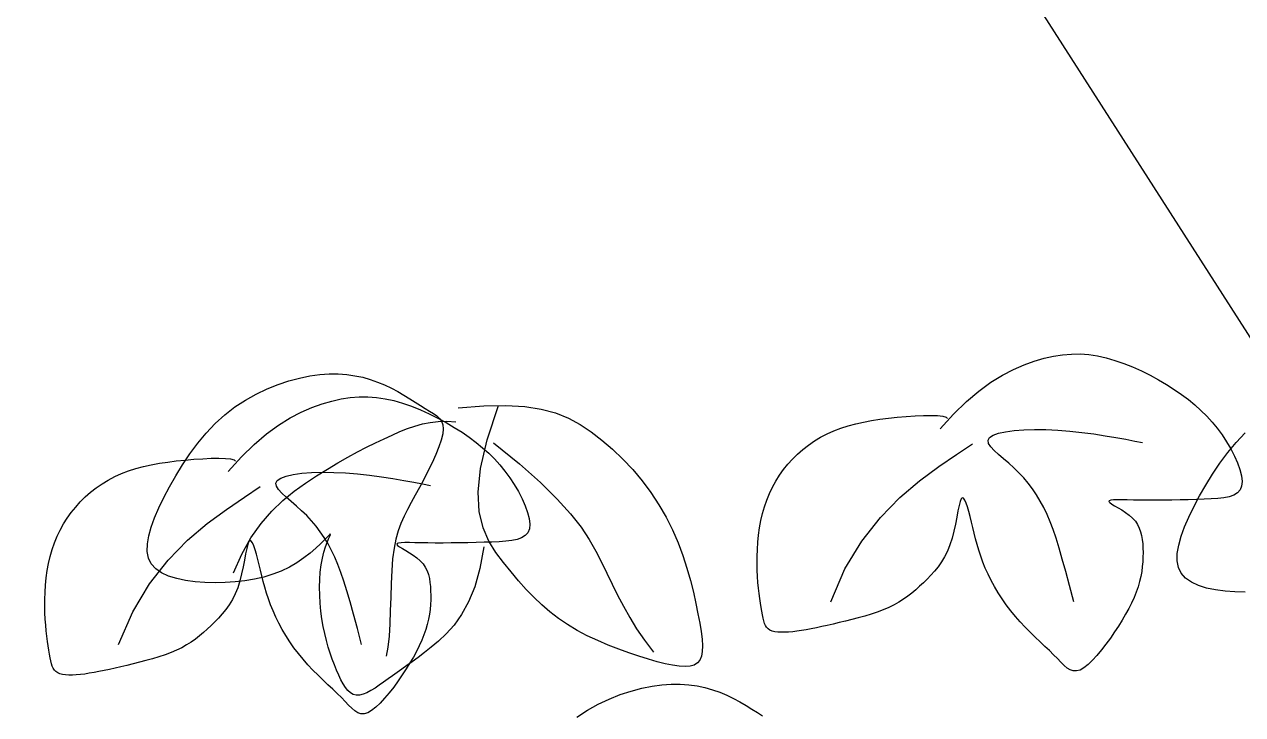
# Model space of a CAD drawing. Extents: x -1568 to -728, y -1287 to -990.
# Drawn here: x -919.657 to -916.844, y -1146.387 to -1144.794 of the extents above; entities that cross this region are included whole.
import ezdxf

# ---------------------------------------------------------------- set-up
doc = ezdxf.new("R2010")
doc.units = 0
doc.header["$LTSCALE"] = 5
doc.layers.get('0').update_dxf_attribs({"linetype": 'CONTINUOUS'})
doc.layers.add('LH', color=94, linetype='CONTINUOUS')
doc.layers.add('尺寸标注', color=2, linetype='CONTINUOUS')

# ---------------------------------------------------------------- blocks, each defined once
blk = doc.blocks.new('15')
at = {"layer": 'LH', "color": 38}
for p, q in [((0.2393, 2.2432), (0.2556, 2.2502)), ((0.2556, 2.2502), (0.2713, 2.2558)), ((0.2713, 2.2558), (0.2863, 2.2603)), ((0.2863, 2.2603), (0.3008, 2.2635)), ((0.3008, 2.2635), (0.3148, 2.2657)), ((0.3148, 2.2657), (0.3284, 2.2668)), ((0.3284, 2.2668), (0.3418, 2.2669)), ((0.3418, 2.2669), (0.3551, 2.2659)), ((0.3551, 2.2659), (0.3684, 2.2639)), ((0.3684, 2.2639), (0.3818, 2.261)), ((0.3818, 2.261), (0.3954, 2.2571)), ((0.3954, 2.2571), (0.409, 2.2524)), ((0.409, 2.2524), (0.4227, 2.2469)), ((-0.8594, 2.2299), (-0.8435, 2.2331)), ((-0.8435, 2.2331), (-0.8284, 2.2351)), ((-0.8284, 2.2351), (-0.8139, 2.2361)), ((-0.8139, 2.2361), (-0.8001, 2.2362)), ((-0.8001, 2.2362), (-0.7869, 2.2353)), ((-0.7869, 2.2353), (-0.7743, 2.2335)), ((-0.7743, 2.2335), (-0.7622, 2.231)), ((0.2045, 2.2233), (0.2222, 2.2343)), ((0.2222, 2.2343), (0.2393, 2.2432)), ((0.4227, 2.2469), (0.4362, 2.2409)), ((0.4362, 2.2409), (0.4495, 2.2342)), ((0.4495, 2.2342), (0.4624, 2.2272)), ((-0.9263, 2.2053), (-0.9095, 2.2133)), ((-0.9095, 2.2133), (-0.8926, 2.2201)), ((-0.8926, 2.2201), (-0.8758, 2.2256)), ((-0.8758, 2.2256), (-0.8594, 2.2299)), ((-0.7622, 2.231), (-0.7506, 2.2277)), ((-0.7506, 2.2277), (-0.7394, 2.2237)), ((-0.7394, 2.2237), (-0.7286, 2.2192)), ((-0.7286, 2.2192), (-0.7182, 2.2142)), ((-0.7182, 2.2142), (-0.7083, 2.2089)), ((0.1861, 2.2099), (0.2045, 2.2233)), ((0.4624, 2.2272), (0.4749, 2.2198)), ((0.4749, 2.2198), (0.4868, 2.2122)), ((-0.9591, 2.1853), (-0.9429, 2.196)), ((-0.9429, 2.196), (-0.9263, 2.2053)), ((-0.7083, 2.2089), (-0.6988, 2.2034)), ((-0.6988, 2.2034), (-0.6898, 2.1979)), ((-0.6898, 2.1979), (-0.6813, 2.1926)), ((0.167, 2.1937), (0.1861, 2.2099)), ((0.4868, 2.2122), (0.498, 2.2045)), ((0.498, 2.2045), (0.5086, 2.1966)), ((0.5086, 2.1966), (0.5185, 2.1884)), ((-0.9746, 2.1732), (-0.9591, 2.1853)), ((-0.6813, 2.1926), (-0.6734, 2.1876)), ((-0.6734, 2.1876), (-0.6661, 2.183)), ((-0.6661, 2.183), (-0.6593, 2.179)), ((-0.6593, 2.179), (-0.6533, 2.1753)), ((-0.6533, 2.1753), (-0.6481, 2.1717)), ((-0.6155, 2.1839), (-0.576, 2.1871)), ((-0.576, 2.1871), (-0.542, 2.1878)), ((-0.5708, 2.1347), (-0.5531, 2.1874)), ((-0.542, 2.1878), (-0.5127, 2.1861)), ((-0.5127, 2.1861), (-0.4874, 2.1821)), ((-0.4874, 2.1821), (-0.4653, 2.1761)), ((-0.4653, 2.1761), (-0.4457, 2.1682)), ((0.1472, 2.1744), (0.167, 2.1937)), ((0.5185, 2.1884), (0.5279, 2.18)), ((0.5279, 2.18), (0.5367, 2.1712)), ((-1.0031, 2.145), (-0.9893, 2.1597)), ((-0.9893, 2.1597), (-0.9746, 2.1732)), ((-0.6819, 2.156), (-0.6704, 2.1592)), ((-0.6704, 2.1592), (-0.6585, 2.1615)), ((-0.6585, 2.1615), (-0.6461, 2.1629)), ((-0.6481, 2.1717), (-0.6439, 2.1677)), ((-0.6461, 2.1629), (-0.633, 2.1633)), ((-0.6439, 2.1677), (-0.6408, 2.1633)), ((-0.6408, 2.1633), (-0.6388, 2.158)), ((-0.6388, 2.158), (-0.6382, 2.1516)), ((-0.633, 2.1633), (-0.6189, 2.1624)), ((-0.4457, 2.1682), (-0.4278, 2.1585)), ((-0.4278, 2.1585), (-0.4108, 2.1472)), ((-0.0263, 2.1528), (-0.0151, 2.1564)), ((-0.0151, 2.1564), (-0.0034, 2.1595)), ((-0.0034, 2.1595), (0.0086, 2.1622)), ((0.0086, 2.1622), (0.021, 2.1645)), ((0.021, 2.1645), (0.0338, 2.1664)), ((0.0338, 2.1664), (0.047, 2.1681)), ((0.047, 2.1681), (0.0605, 2.1695)), ((0.0605, 2.1695), (0.0742, 2.1707)), ((0.0742, 2.1707), (0.0878, 2.1716)), ((0.0878, 2.1716), (0.1007, 2.1722)), ((0.1007, 2.1722), (0.1125, 2.1724)), ((0.1125, 2.1724), (0.1226, 2.1721)), ((0.1226, 2.1721), (0.1306, 2.1713)), ((0.1267, 2.1518), (0.1472, 2.1744)), ((0.1306, 2.1713), (0.1359, 2.1698)), ((0.1359, 2.1698), (0.138, 2.1676)), ((0.5367, 2.1712), (0.545, 2.1621)), ((0.545, 2.1621), (0.5529, 2.1525)), ((-1.0161, 2.1294), (-1.0031, 2.145)), ((-0.7294, 2.1365), (-0.7169, 2.1422)), ((-0.7169, 2.1422), (-0.705, 2.1474)), ((-0.705, 2.1474), (-0.6934, 2.152)), ((-0.6934, 2.152), (-0.6819, 2.156)), ((-0.6391, 2.1439), (-0.6415, 2.1345)), ((-0.6382, 2.1516), (-0.6391, 2.1439)), ((-0.4108, 2.1472), (-0.3942, 2.1345)), ((-0.0671, 2.133), (-0.0576, 2.1388)), ((-0.0576, 2.1388), (-0.0476, 2.144)), ((-0.0476, 2.144), (-0.0372, 2.1487)), ((-0.0372, 2.1487), (-0.0263, 2.1528)), ((0.2003, 2.1341), (0.2024, 2.1383)), ((0.2024, 2.1383), (0.2078, 2.1419)), ((0.2078, 2.1419), (0.2161, 2.1449)), ((0.2161, 2.1449), (0.2271, 2.1473)), ((0.2271, 2.1473), (0.2402, 2.1491)), ((0.2402, 2.1491), (0.2552, 2.1502)), ((0.2552, 2.1502), (0.2717, 2.1507)), ((0.2717, 2.1507), (0.2893, 2.1506)), ((0.2893, 2.1506), (0.3075, 2.1498)), ((0.3075, 2.1498), (0.326, 2.1483)), ((0.326, 2.1483), (0.3446, 2.1463)), ((0.3446, 2.1463), (0.3628, 2.1438)), ((0.3628, 2.1438), (0.3804, 2.1411)), ((0.3804, 2.1411), (0.397, 2.1383)), ((0.397, 2.1383), (0.4124, 2.1356)), ((0.5529, 2.1525), (0.5603, 2.1424)), ((0.5603, 2.1424), (0.5673, 2.1318)), ((-1.0283, 2.1131), (-1.0161, 2.1294)), ((-0.7704, 2.1162), (-0.7562, 2.1236)), ((-0.7562, 2.1236), (-0.7425, 2.1303)), ((-0.7425, 2.1303), (-0.7294, 2.1365)), ((-0.6452, 2.1238), (-0.6499, 2.112)), ((-0.6415, 2.1345), (-0.6452, 2.1238)), ((-0.5809, 2.0907), (-0.5708, 2.1347)), ((-0.561, 2.1302), (-0.5212, 2.0977)), ((-0.3942, 2.1345), (-0.3778, 2.1204)), ((-0.3778, 2.1204), (-0.3619, 2.1052)), ((-0.093, 2.1128), (-0.0848, 2.12)), ((-0.0848, 2.12), (-0.0762, 2.1267)), ((-0.0762, 2.1267), (-0.0671, 2.133)), ((0.1518, 2.1122), (0.1761, 2.1286)), ((0.2011, 2.1293), (0.2003, 2.1341)), ((0.2043, 2.1241), (0.2011, 2.1293)), ((0.2095, 2.1184), (0.2043, 2.1241)), ((0.4124, 2.1356), (0.4262, 2.1329)), ((0.4262, 2.1329), (0.4381, 2.1306)), ((0.5673, 2.1318), (0.5737, 2.1209)), ((0.5737, 2.1209), (0.5793, 2.1099)), ((-1.0395, 2.0964), (-1.0283, 2.1131)), ((-0.8006, 2.0994), (-0.7852, 2.1082)), ((-0.7852, 2.1082), (-0.7704, 2.1162)), ((-0.6499, 2.112), (-0.6556, 2.0996)), ((-0.3619, 2.1052), (-0.3467, 2.0889)), ((-0.1078, 2.0972), (-0.1007, 2.1052)), ((-0.1007, 2.1052), (-0.093, 2.1128)), ((0.1243, 2.0936), (0.1518, 2.1122)), ((0.2161, 2.1122), (0.2095, 2.1184)), ((0.2237, 2.1057), (0.2161, 2.1122)), ((0.2319, 2.0988), (0.2237, 2.1057)), ((0.5793, 2.1099), (0.5841, 2.0992)), ((-1.0499, 2.0795), (-1.0395, 2.0964)), ((-0.8332, 2.0795), (-0.8166, 2.0899)), ((-0.8166, 2.0899), (-0.8006, 2.0994)), ((-0.6618, 2.0868), (-0.6683, 2.0739)), ((-0.6556, 2.0996), (-0.6618, 2.0868)), ((-0.5846, 2.0543), (-0.5809, 2.0907)), ((-0.5212, 2.0977), (-0.4888, 2.0689)), ((-0.3467, 2.0889), (-0.3323, 2.0717)), ((-0.1207, 2.0802), (-0.1145, 2.0889)), ((-0.1145, 2.0889), (-0.1078, 2.0972)), ((0.0948, 2.0718), (0.1243, 2.0936)), ((0.24, 2.0915), (0.2319, 2.0988)), ((0.2478, 2.084), (0.24, 2.0915)), ((0.2552, 2.0761), (0.2478, 2.084)), ((0.5841, 2.0992), (0.5877, 2.0889)), ((0.5877, 2.0889), (0.5901, 2.0794)), ((-1.0681, 2.0462), (-1.0595, 2.0627)), ((-1.0595, 2.0627), (-1.0499, 2.0795)), ((-0.8678, 2.0556), (-0.8503, 2.0682)), ((-0.8503, 2.0682), (-0.8332, 2.0795)), ((-0.6683, 2.0739), (-0.675, 2.0613)), ((-0.4888, 2.0689), (-0.4629, 2.0435)), ((-0.3323, 2.0717), (-0.3187, 2.0536)), ((-0.1316, 2.0619), (-0.1264, 2.0712)), ((-0.1264, 2.0712), (-0.1207, 2.0802)), ((0.0644, 2.0461), (0.0948, 2.0718)), ((0.2621, 2.0679), (0.2552, 2.0761)), ((0.2687, 2.0593), (0.2621, 2.0679)), ((0.5904, 2.0636), (0.5881, 2.0577)), ((0.5901, 2.0794), (0.5911, 2.0709)), ((0.5911, 2.0709), (0.5904, 2.0636)), ((-1.0759, 2.0303), (-1.0681, 2.0462)), ((-0.8851, 2.0413), (-0.8678, 2.0556)), ((-0.6815, 2.0494), (-0.6877, 2.0382)), ((-0.675, 2.0613), (-0.6815, 2.0494)), ((-0.583, 2.0243), (-0.5846, 2.0543)), ((-0.3187, 2.0536), (-0.3063, 2.035)), ((-0.1403, 2.0422), (-0.1362, 2.0522)), ((-0.1362, 2.0522), (-0.1316, 2.0619)), ((0.0344, 2.0154), (0.0644, 2.0461)), ((0.1588, 2.0441), (0.1571, 2.0399)), ((0.1605, 2.0457), (0.1588, 2.0441)), ((0.1624, 2.0449), (0.1605, 2.0457)), ((0.1643, 2.0421), (0.1624, 2.0449)), ((0.2748, 2.0502), (0.2687, 2.0593)), ((0.2806, 2.0406), (0.2748, 2.0502)), ((0.5438, 2.0438), (0.5326, 2.0434)), ((0.554, 2.0445), (0.5438, 2.0438)), ((0.5633, 2.0456), (0.554, 2.0445)), ((0.5715, 2.0473), (0.5633, 2.0456)), ((0.5785, 2.0497), (0.5715, 2.0473)), ((0.584, 2.0532), (0.5785, 2.0497)), ((0.5881, 2.0577), (0.584, 2.0532)), ((-1.0825, 2.015), (-1.0759, 2.0303)), ((-0.9022, 2.0249), (-0.8851, 2.0413)), ((-0.6934, 2.0276), (-0.6987, 2.0171)), ((-0.6877, 2.0382), (-0.6934, 2.0276)), ((-0.4629, 2.0435), (-0.4424, 2.0208)), ((-0.3063, 2.035), (-0.2952, 2.0158)), ((-0.147, 2.0213), (-0.1439, 2.0319)), ((-0.1439, 2.0319), (-0.1403, 2.0422)), ((0.1538, 2.0253), (0.152, 2.0157)), ((0.1555, 2.0335), (0.1538, 2.0253)), ((0.1571, 2.0399), (0.1555, 2.0335)), ((0.1664, 2.0375), (0.1643, 2.0421)), ((0.1684, 2.0315), (0.1664, 2.0375)), ((0.1705, 2.0245), (0.1684, 2.0315)), ((0.286, 2.0306), (0.2806, 2.0406)), ((0.2911, 2.02), (0.286, 2.0306)), ((0.3868, 2.041), (0.3863, 2.0398)), ((0.3863, 2.0398), (0.3877, 2.0381)), ((0.3892, 2.0418), (0.3868, 2.041)), ((0.3877, 2.0381), (0.3907, 2.0359)), ((0.3932, 2.0423), (0.3892, 2.0418)), ((0.3907, 2.0359), (0.395, 2.0333)), ((0.3989, 2.0425), (0.3932, 2.0423)), ((0.395, 2.0333), (0.4002, 2.0303)), ((0.406, 2.0425), (0.3989, 2.0425)), ((0.4002, 2.0303), (0.4059, 2.0269)), ((0.4059, 2.0269), (0.4118, 2.0231)), ((0.4143, 2.0424), (0.406, 2.0425)), ((0.4238, 2.0422), (0.4143, 2.0424)), ((0.4343, 2.042), (0.4238, 2.0422)), ((0.4457, 2.0419), (0.4343, 2.042)), ((0.4577, 2.0419), (0.4457, 2.0419)), ((0.4701, 2.042), (0.4577, 2.0419)), ((0.4829, 2.0422), (0.4701, 2.042)), ((0.4957, 2.0424), (0.4829, 2.0422)), ((0.5084, 2.0427), (0.4957, 2.0424)), ((0.5208, 2.043), (0.5084, 2.0427)), ((0.5326, 2.0434), (0.5208, 2.043)), ((-1.0878, 2.0006), (-1.0825, 2.015)), ((-0.9186, 2.006), (-0.9022, 2.0249)), ((-0.7034, 2.0062), (-0.7076, 1.9947)), ((-0.6987, 2.0171), (-0.7034, 2.0062)), ((-0.5771, 1.9996), (-0.583, 2.0243)), ((-0.4424, 2.0208), (-0.4263, 2.0002)), ((-0.2952, 2.0158), (-0.2854, 1.9962)), ((-0.1515, 1.9994), (-0.1495, 2.0105)), ((-0.1495, 2.0105), (-0.147, 2.0213)), ((0.0059, 1.9791), (0.0344, 2.0154)), ((0.152, 2.0157), (0.15, 2.0052)), ((0.1726, 2.0166), (0.1705, 2.0245)), ((0.1747, 2.0083), (0.1726, 2.0166)), ((0.1768, 1.9999), (0.1747, 2.0083)), ((0.2958, 2.0088), (0.2911, 2.02)), ((0.3004, 1.9967), (0.2958, 2.0088)), ((0.4118, 2.0231), (0.4175, 2.0189)), ((0.4175, 2.0189), (0.4226, 2.0144)), ((0.4226, 2.0144), (0.4269, 2.0096)), ((0.4269, 2.0096), (0.4303, 2.0045)), ((-1.0916, 1.9871), (-1.0878, 2.0006)), ((-0.9342, 1.9841), (-0.9186, 2.006)), ((-0.8136, 1.9887), (-0.8167, 1.9857)), ((-0.8121, 1.9899), (-0.8136, 1.9887)), ((-0.8129, 1.9866), (-0.812, 1.9891)), ((-0.812, 1.9891), (-0.8121, 1.9899)), ((-0.7076, 1.9947), (-0.7111, 1.9821)), ((-0.5682, 1.9791), (-0.5771, 1.9996)), ((-0.4263, 2.0002), (-0.4137, 1.9814)), ((-0.2854, 1.9962), (-0.2769, 1.9764)), ((-0.1542, 1.9771), (-0.1531, 1.9882)), ((-0.1531, 1.9882), (-0.1515, 1.9994)), ((0.1476, 1.9943), (0.1448, 1.9835)), ((0.15, 2.0052), (0.1476, 1.9943)), ((0.1788, 1.9913), (0.1768, 1.9999)), ((0.181, 1.9826), (0.1788, 1.9913)), ((0.3049, 1.9833), (0.3004, 1.9967)), ((0.4303, 2.0045), (0.433, 1.999)), ((0.433, 1.999), (0.435, 1.9934)), ((0.435, 1.9934), (0.4365, 1.9874)), ((-1.0939, 1.9631), (-1.0937, 1.9745)), ((-1.0937, 1.9745), (-1.0916, 1.9871)), ((-0.9484, 1.959), (-0.9342, 1.9841)), ((-0.8273, 1.9749), (-0.8346, 1.968)), ((-0.8213, 1.9809), (-0.8273, 1.9749)), ((-0.8221, 1.9618), (-0.8196, 1.97)), ((-0.8167, 1.9857), (-0.8213, 1.9809)), ((-0.8196, 1.97), (-0.817, 1.9769)), ((-0.817, 1.9769), (-0.8147, 1.9825)), ((-0.8147, 1.9825), (-0.8129, 1.9866)), ((-0.7111, 1.9821), (-0.714, 1.9679)), ((-0.5761, 1.9703), (-0.5818, 1.937)), ((-0.5573, 1.9616), (-0.5682, 1.9791)), ((-0.4137, 1.9814), (-0.4034, 1.9637)), ((-0.2769, 1.9764), (-0.2696, 1.9567)), ((-0.1549, 1.966), (-0.1542, 1.9771)), ((-0.02, 1.9361), (0.0059, 1.9791)), ((0.1416, 1.9731), (0.1377, 1.9635)), ((0.1448, 1.9835), (0.1416, 1.9731)), ((0.1834, 1.9738), (0.181, 1.9826)), ((0.186, 1.9649), (0.1834, 1.9738)), ((0.3095, 1.9683), (0.3049, 1.9833)), ((0.4365, 1.9874), (0.4375, 1.9812)), ((0.4375, 1.9812), (0.4382, 1.9748)), ((0.4382, 1.9748), (0.4385, 1.9682)), ((-1.092, 1.9528), (-1.0939, 1.9631)), ((-1.0877, 1.9439), (-1.092, 1.9528)), ((-0.9612, 1.9302), (-0.9484, 1.959)), ((-0.8529, 1.953), (-0.8636, 1.9456)), ((-0.8432, 1.9606), (-0.8529, 1.953)), ((-0.8346, 1.968), (-0.8432, 1.9606)), ((-0.8263, 1.9423), (-0.8244, 1.9525)), ((-0.8244, 1.9525), (-0.8221, 1.9618)), ((-0.7162, 1.9518), (-0.7176, 1.9335)), ((-0.714, 1.9679), (-0.7162, 1.9518)), ((-0.5455, 1.9461), (-0.5573, 1.9616)), ((-0.4034, 1.9637), (-0.3946, 1.9466)), ((-0.2696, 1.9567), (-0.2633, 1.9373)), ((-0.1553, 1.9551), (-0.1549, 1.966)), ((-0.1553, 1.9445), (-0.1553, 1.9551)), ((0.1333, 1.9548), (0.1285, 1.9469)), ((0.1377, 1.9635), (0.1333, 1.9548)), ((0.1889, 1.9558), (0.186, 1.9649)), ((0.1922, 1.9467), (0.1889, 1.9558)), ((0.3144, 1.9514), (0.3095, 1.9683)), ((0.3198, 1.9322), (0.3144, 1.9514)), ((0.4386, 1.9543), (0.4383, 1.9471)), ((0.4385, 1.9682), (0.4387, 1.9613)), ((0.4387, 1.9613), (0.4386, 1.9543)), ((-1.0809, 1.9363), (-1.0877, 1.9439)), ((-1.0719, 1.9301), (-1.0809, 1.9363)), ((-0.8876, 1.9329), (-0.9008, 1.9279)), ((-0.8752, 1.9388), (-0.8876, 1.9329)), ((-0.8636, 1.9456), (-0.8752, 1.9388)), ((-0.8283, 1.9198), (-0.8275, 1.9314)), ((-0.8275, 1.9314), (-0.8263, 1.9423)), ((-0.7176, 1.9335), (-0.7186, 1.9136)), ((-0.5818, 1.937), (-0.5896, 1.9088)), ((-0.5339, 1.9315), (-0.5455, 1.9461)), ((-0.5223, 1.9177), (-0.5339, 1.9315)), ((-0.3946, 1.9466), (-0.3864, 1.9297)), ((-0.2633, 1.9373), (-0.2579, 1.9184)), ((-0.1551, 1.9343), (-0.1553, 1.9445)), ((-0.1546, 1.9246), (-0.1551, 1.9343)), ((-0.042, 1.8857), (-0.02, 1.9361)), ((0.1179, 1.9328), (0.1122, 1.9265)), ((0.1233, 1.9396), (0.1179, 1.9328)), ((0.1285, 1.9469), (0.1233, 1.9396)), ((0.1959, 1.9373), (0.1922, 1.9467)), ((0.2002, 1.9279), (0.1959, 1.9373)), ((0.3257, 1.9104), (0.3198, 1.9322)), ((0.4366, 1.9322), (0.4352, 1.9245)), ((0.4376, 1.9398), (0.4366, 1.9322)), ((0.4383, 1.9471), (0.4376, 1.9398)), ((-1.061, 1.9251), (-1.0719, 1.9301)), ((-1.0486, 1.9212), (-1.061, 1.9251)), ((-1.0349, 1.9183), (-1.0486, 1.9212)), ((-1.0203, 1.9164), (-1.0349, 1.9183)), ((-1.005, 1.9153), (-1.0203, 1.9164)), ((-0.9895, 1.9149), (-1.005, 1.9153)), ((-0.974, 1.9152), (-0.9895, 1.9149)), ((-0.9587, 1.9162), (-0.974, 1.9152)), ((-0.9436, 1.918), (-0.9587, 1.9162)), ((-0.9289, 1.9204), (-0.9436, 1.918)), ((-0.9146, 1.9237), (-0.9289, 1.9204)), ((-0.9008, 1.9279), (-0.9146, 1.9237)), ((-0.8286, 1.9079), (-0.8283, 1.9198)), ((-0.7186, 1.9136), (-0.7192, 1.8928)), ((-0.5107, 1.9047), (-0.5223, 1.9177)), ((-0.3864, 1.9297), (-0.3782, 1.9128)), ((-0.3782, 1.9128), (-0.3699, 1.8959)), ((-0.2579, 1.9184), (-0.2534, 1.9003)), ((-0.1539, 1.9153), (-0.1546, 1.9246)), ((-0.1531, 1.9066), (-0.1539, 1.9153)), ((0.1006, 1.9149), (0.0947, 1.9094)), ((0.1064, 1.9206), (0.1006, 1.9149)), ((0.1122, 1.9265), (0.1064, 1.9206)), ((0.2049, 1.9184), (0.2002, 1.9279)), ((0.2101, 1.9089), (0.2049, 1.9184)), ((0.4334, 1.9166), (0.431, 1.9086)), ((0.4352, 1.9245), (0.4334, 1.9166)), ((-0.8284, 1.8956), (-0.8286, 1.9079)), ((-0.8277, 1.8833), (-0.8284, 1.8956)), ((-0.5896, 1.9088), (-0.5992, 1.8853)), ((-0.4989, 1.8925), (-0.5107, 1.9047)), ((-0.3699, 1.8959), (-0.3611, 1.8789)), ((-0.2534, 1.9003), (-0.2496, 1.8832)), ((-0.1521, 1.8983), (-0.1531, 1.9066)), ((-0.1511, 1.8906), (-0.1521, 1.8983)), ((0.0765, 1.8941), (0.07, 1.8895)), ((0.0828, 1.899), (0.0765, 1.8941)), ((0.0888, 1.9041), (0.0828, 1.899)), ((0.0947, 1.9094), (0.0888, 1.9041)), ((0.2157, 1.8994), (0.2101, 1.9089)), ((0.2218, 1.89), (0.2157, 1.8994)), ((0.3323, 1.8857), (0.3257, 1.9104)), ((0.4282, 1.9005), (0.4249, 1.8922)), ((0.431, 1.9086), (0.4282, 1.9005)), ((-0.8266, 1.8711), (-0.8277, 1.8833)), ((-0.7192, 1.8928), (-0.7198, 1.8719)), ((-0.5992, 1.8853), (-0.61, 1.8658)), ((-0.4868, 1.8809), (-0.4989, 1.8925)), ((-0.4742, 1.8701), (-0.4868, 1.8809)), ((-0.3611, 1.8789), (-0.3514, 1.8616)), ((-0.2496, 1.8832), (-0.2463, 1.8672)), ((-0.15, 1.8835), (-0.1511, 1.8906)), ((-0.149, 1.8769), (-0.15, 1.8835)), ((-0.148, 1.8709), (-0.149, 1.8769)), ((0.0475, 1.8769), (0.0389, 1.8732)), ((0.0555, 1.8808), (0.0475, 1.8769)), ((0.063, 1.885), (0.0555, 1.8808)), ((0.07, 1.8895), (0.063, 1.885)), ((0.2282, 1.8807), (0.2218, 1.89)), ((0.2351, 1.8717), (0.2282, 1.8807)), ((0.4167, 1.8751), (0.4119, 1.8664)), ((0.421, 1.8837), (0.4167, 1.8751)), ((0.4249, 1.8922), (0.421, 1.8837)), ((-0.8251, 1.8592), (-0.8266, 1.8711)), ((-0.8231, 1.8477), (-0.8251, 1.8592)), ((-0.7198, 1.8719), (-0.7206, 1.8516)), ((-0.61, 1.8658), (-0.6216, 1.8496)), ((-0.461, 1.8599), (-0.4742, 1.8701)), ((-0.447, 1.8504), (-0.461, 1.8599)), ((-0.3514, 1.8616), (-0.3407, 1.8441)), ((-0.2463, 1.8672), (-0.2436, 1.8527)), ((-0.147, 1.8654), (-0.148, 1.8709)), ((-0.1461, 1.8605), (-0.147, 1.8654)), ((-0.1451, 1.8562), (-0.1461, 1.8605)), ((-0.0095, 1.8583), (-0.0194, 1.8558)), ((0.0004, 1.8609), (-0.0095, 1.8583)), ((0.0104, 1.8637), (0.0004, 1.8609)), ((0.0202, 1.8666), (0.0104, 1.8637)), ((0.0297, 1.8698), (0.0202, 1.8666)), ((0.0389, 1.8732), (0.0297, 1.8698)), ((0.2422, 1.863), (0.2351, 1.8717)), ((0.2497, 1.8545), (0.2422, 1.863)), ((0.4067, 1.8574), (0.401, 1.8483)), ((0.4119, 1.8664), (0.4067, 1.8574)), ((-0.8208, 1.8367), (-0.8231, 1.8477)), ((-0.7206, 1.8516), (-0.7218, 1.8327)), ((-0.6216, 1.8496), (-0.6336, 1.8363)), ((-0.4321, 1.8416), (-0.447, 1.8504)), ((-0.4166, 1.8334), (-0.4321, 1.8416)), ((-0.3407, 1.8441), (-0.3285, 1.8263)), ((-0.2436, 1.8527), (-0.2414, 1.8397)), ((-0.2414, 1.8397), (-0.24, 1.8281)), ((-0.1439, 1.8524), (-0.1451, 1.8562)), ((-0.1425, 1.8491), (-0.1439, 1.8524)), ((-0.1406, 1.8463), (-0.1425, 1.8491)), ((-0.1384, 1.844), (-0.1406, 1.8463)), ((-0.1355, 1.8421), (-0.1384, 1.844)), ((-0.1321, 1.8406), (-0.1355, 1.8421)), ((-0.1281, 1.8396), (-0.1321, 1.8406)), ((-0.1235, 1.8389), (-0.1281, 1.8396)), ((-0.1184, 1.8386), (-0.1235, 1.8389)), ((-0.1129, 1.8386), (-0.1184, 1.8386)), ((-0.1069, 1.8389), (-0.1129, 1.8386)), ((-0.1005, 1.8395), (-0.1069, 1.8389)), ((-0.0939, 1.8403), (-0.1005, 1.8395)), ((-0.0869, 1.8414), (-0.0939, 1.8403)), ((-0.0796, 1.8426), (-0.0869, 1.8414)), ((-0.072, 1.844), (-0.0796, 1.8426)), ((-0.0641, 1.8456), (-0.072, 1.844)), ((-0.0558, 1.8474), (-0.0641, 1.8456)), ((-0.0472, 1.8493), (-0.0558, 1.8474)), ((-0.0383, 1.8514), (-0.0472, 1.8493)), ((-0.029, 1.8535), (-0.0383, 1.8514)), ((-0.0194, 1.8558), (-0.029, 1.8535)), ((0.2574, 1.8464), (0.2497, 1.8545)), ((0.2652, 1.8386), (0.2574, 1.8464)), ((0.2729, 1.8311), (0.2652, 1.8386)), ((0.3949, 1.8391), (0.3884, 1.8297)), ((0.401, 1.8483), (0.3949, 1.8391)), ((-0.8182, 1.8261), (-0.8208, 1.8367)), ((-0.8154, 1.816), (-0.8182, 1.8261)), ((-0.7218, 1.8327), (-0.7236, 1.8158)), ((-0.6455, 1.8252), (-0.6569, 1.8158)), ((-0.6336, 1.8363), (-0.6455, 1.8252)), ((-0.4006, 1.8259), (-0.4166, 1.8334)), ((-0.3844, 1.8189), (-0.4006, 1.8259)), ((-0.3683, 1.8126), (-0.3844, 1.8189)), ((-0.3285, 1.8263), (-0.3145, 1.808)), ((-0.24, 1.8281), (-0.2393, 1.8179)), ((0.2805, 1.8239), (0.2729, 1.8311)), ((0.2878, 1.817), (0.2805, 1.8239)), ((0.3817, 1.8203), (0.3747, 1.8114)), ((0.3884, 1.8297), (0.3817, 1.8203)), ((-0.8123, 1.8063), (-0.8154, 1.816)), ((-0.8091, 1.7972), (-0.8123, 1.8063)), ((-0.7236, 1.8158), (-0.7263, 1.8018)), ((-0.6771, 1.8), (-0.686, 1.7933)), ((-0.6674, 1.8075), (-0.6771, 1.8)), ((-0.6569, 1.8158), (-0.6674, 1.8075)), ((-0.3525, 1.8069), (-0.3683, 1.8126)), ((-0.3372, 1.8018), (-0.3525, 1.8069)), ((-0.3226, 1.7973), (-0.3372, 1.8018)), ((-0.2408, 1.8018), (-0.2433, 1.7959)), ((-0.2396, 1.8091), (-0.2408, 1.8018)), ((-0.2393, 1.8179), (-0.2396, 1.8091)), ((0.2947, 1.8104), (0.2878, 1.817)), ((0.3011, 1.8041), (0.2947, 1.8104)), ((0.3069, 1.7981), (0.3011, 1.8041)), ((0.3677, 1.803), (0.3608, 1.7955)), ((0.3747, 1.8114), (0.3677, 1.803)), ((-0.8058, 1.7885), (-0.8091, 1.7972)), ((-0.8025, 1.7803), (-0.8058, 1.7885)), ((-0.702, 1.7818), (-0.7093, 1.7766)), ((-0.6942, 1.7873), (-0.702, 1.7818)), ((-0.686, 1.7933), (-0.6942, 1.7873)), ((-0.3091, 1.7934), (-0.3226, 1.7973)), ((-0.2967, 1.7903), (-0.3091, 1.7934)), ((-0.2853, 1.7879), (-0.2967, 1.7903)), ((-0.2752, 1.7864), (-0.2853, 1.7879)), ((-0.2662, 1.7859), (-0.2752, 1.7864)), ((-0.2585, 1.7865), (-0.2662, 1.7859)), ((-0.2521, 1.7883), (-0.2585, 1.7865)), ((-0.247, 1.7914), (-0.2521, 1.7883)), ((-0.2433, 1.7959), (-0.247, 1.7914)), ((0.3121, 1.7925), (0.3069, 1.7981)), ((0.3171, 1.7877), (0.3121, 1.7925)), ((0.3218, 1.7837), (0.3171, 1.7877)), ((0.3265, 1.7808), (0.3218, 1.7837)), ((0.3477, 1.784), (0.3418, 1.7806)), ((0.3541, 1.7891), (0.3477, 1.784)), ((0.3608, 1.7955), (0.3541, 1.7891)), ((-0.7992, 1.7726), (-0.8025, 1.7803)), ((-0.7959, 1.7655), (-0.7992, 1.7726)), ((-0.7925, 1.7591), (-0.7959, 1.7655)), ((-0.7233, 1.7668), (-0.7301, 1.7619)), ((-0.7164, 1.7716), (-0.7233, 1.7668)), ((-0.7093, 1.7766), (-0.7164, 1.7716)), ((0.3313, 1.7792), (0.3265, 1.7808)), ((0.3363, 1.7791), (0.3313, 1.7792)), ((0.3418, 1.7806), (0.3363, 1.7791)), ((-0.7889, 1.7535), (-0.7925, 1.7591)), ((-0.7852, 1.7489), (-0.7889, 1.7535)), ((-0.7811, 1.7453), (-0.7852, 1.7489)), ((-0.7768, 1.7428), (-0.7811, 1.7453)), ((-0.7558, 1.7456), (-0.7616, 1.7432)), ((-0.7497, 1.7489), (-0.7558, 1.7456)), ((-0.7433, 1.7528), (-0.7497, 1.7489)), ((-0.7368, 1.7572), (-0.7433, 1.7528)), ((-0.7301, 1.7619), (-0.7368, 1.7572)), ((-0.366, 1.7427), (-0.3492, 1.7482)), ((-0.3492, 1.7482), (-0.3328, 1.7525)), ((-0.3328, 1.7525), (-0.3169, 1.7557)), ((-0.3169, 1.7557), (-0.3018, 1.7578)), ((-0.3018, 1.7578), (-0.2873, 1.7588)), ((-0.2873, 1.7588), (-0.2735, 1.7588)), ((-0.2735, 1.7588), (-0.2603, 1.7579)), ((-0.2603, 1.7579), (-0.2477, 1.7562)), ((-0.2477, 1.7562), (-0.2356, 1.7536)), ((-0.2356, 1.7536), (-0.224, 1.7503)), ((-0.224, 1.7503), (-0.2128, 1.7464)), ((-0.2128, 1.7464), (-0.202, 1.7418)), ((-0.7721, 1.7417), (-0.7768, 1.7428)), ((-0.767, 1.7419), (-0.7721, 1.7417)), ((-0.7616, 1.7432), (-0.767, 1.7419)), ((-0.4163, 1.7186), (-0.3997, 1.7279)), ((-0.3997, 1.7279), (-0.3829, 1.736)), ((-0.3829, 1.736), (-0.366, 1.7427)), ((-0.202, 1.7418), (-0.1916, 1.7368)), ((-0.1916, 1.7368), (-0.1817, 1.7315)), ((-0.1817, 1.7315), (-0.1722, 1.726)), ((-0.1722, 1.726), (-0.1632, 1.7206)), ((-0.4325, 1.7079), (-0.4163, 1.7186)), ((-0.1632, 1.7206), (-0.1547, 1.7152)), ((-0.1547, 1.7152), (-0.1468, 1.7102))]:
    blk.add_line(p, q, dxfattribs=at)
blk = doc.blocks.new('茶')
at = {"layer": 'LH'}
for p, q in [((0.8588, 0.4418), (0.8438, 0.4553)), ((0.8731, 0.4274), (0.8588, 0.4418)), ((0.8865, 0.4121), (0.8731, 0.4274)), ((0.8992, 0.3964), (0.8865, 0.4121)), ((0.9109, 0.3804), (0.8992, 0.3964)), ((0.9218, 0.3645), (0.9109, 0.3804)), ((0.9318, 0.3488), (0.9218, 0.3645)), ((0.9409, 0.3335), (0.9318, 0.3488)), ((0.9487, 0.3189), (0.9409, 0.3335)), ((0.9552, 0.305), (0.9487, 0.3189)), ((0.9602, 0.2918), (0.9552, 0.305)), ((0.9633, 0.2794), (0.9602, 0.2918)), ((0.9645, 0.2681), (0.9633, 0.2794)), ((0.9634, 0.2577), (0.9645, 0.2681)), ((0.9537, 0.2403), (0.9598, 0.2484)), ((0.9598, 0.2484), (0.9634, 0.2577)), ((0.9228, 0.2225), (0.9348, 0.2275)), ((0.9348, 0.2275), (0.9453, 0.2334)), ((0.9453, 0.2334), (0.9537, 0.2403)), ((0.8644, 0.2114), (0.8798, 0.213)), ((0.8798, 0.213), (0.8949, 0.2154)), ((0.8949, 0.2154), (0.9093, 0.2185)), ((0.9093, 0.2185), (0.9228, 0.2225))]:
    blk.add_line(p, q, dxfattribs=at)
blk = doc.blocks.new('茶1')
at = {"layer": '尺寸标注'}
blk.add_blockref('茶', (-0.0841, 0.7079), dxfattribs=at)

msp = doc.modelspace()

# ---------------------------------------------------------------- linework, layer by layer
msp.add_line((-925.96722, -1131.24878), (-914.45685, -1149.21593))

# ---------------------------------------------------------------- block references
at = {"layer": '尺寸标注', "xscale": -1.499999999980944, "yscale": 1.5, "zscale": 1.5, "rotation": 4.769924570327086}
msp.add_blockref('茶1', (-915.55745, -1147.38108), dxfattribs=at)
at = {"layer": '尺寸标注', "color": 3, "xscale": 1.5, "yscale": 1.5, "zscale": 1.5}
for p in [(-917.73206, -1148.95511), (-919.37639, -1149.05391)]:
    msp.add_blockref('15', p, dxfattribs=at)

doc.saveas('drawing.dxf')
